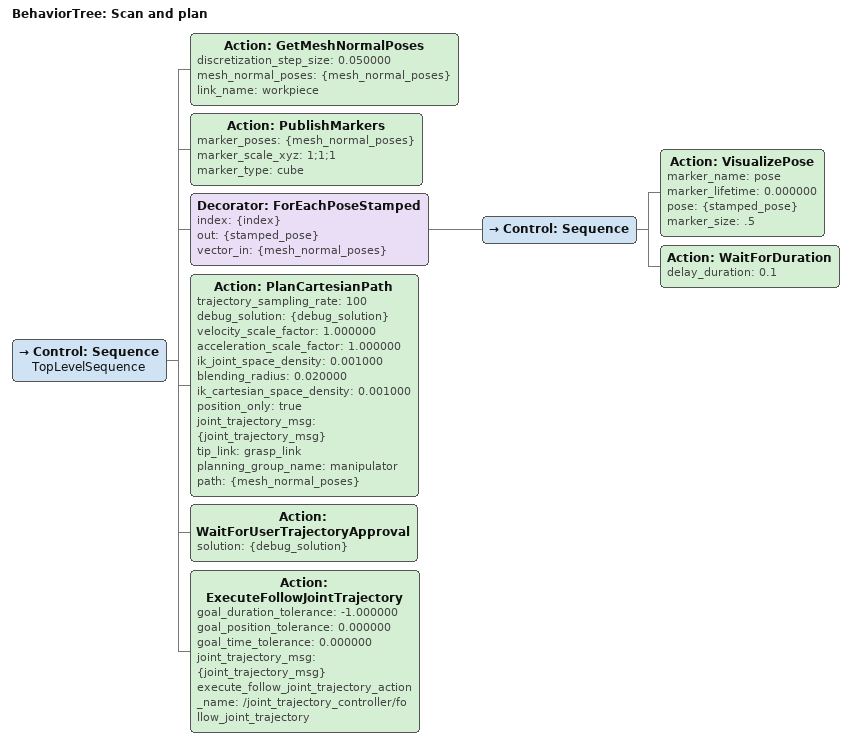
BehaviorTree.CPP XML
<?xml version="1.0" encoding="utf-8" ?>
<root BTCPP_format="4" main_tree_to_execute="Scan and plan">
  <BehaviorTree ID="Scan and plan" _description="">
    <Control ID="Sequence" name="TopLevelSequence">
      <Action
        ID="GetMeshNormalPoses"
        discretization_step_size="0.050000"
        mesh_normal_poses="{mesh_normal_poses}"
        link_name="workpiece"
      />
      <Action
        ID="PublishMarkers"
        marker_poses="{mesh_normal_poses}"
        marker_scale_xyz="1;1;1"
        marker_type="cube"
      />
      <Decorator
        ID="ForEachPoseStamped"
        index="{index}"
        out="{stamped_pose}"
        vector_in="{mesh_normal_poses}"
      >
        <Control ID="Sequence">
          <Action
            ID="VisualizePose"
            marker_name="pose"
            marker_lifetime="0.000000"
            pose="{stamped_pose}"
            marker_size=".5"
          />
          <Action ID="WaitForDuration" delay_duration="0.1" />
        </Control>
      </Decorator>
      <Action
        ID="PlanCartesianPath"
        trajectory_sampling_rate="100"
        debug_solution="{debug_solution}"
        velocity_scale_factor="1.000000"
        acceleration_scale_factor="1.000000"
        ik_joint_space_density="0.001000"
        blending_radius="0.020000"
        ik_cartesian_space_density="0.001000"
        position_only="true"
        joint_trajectory_msg="{joint_trajectory_msg}"
        tip_link="grasp_link"
        planning_group_name="manipulator"
        path="{mesh_normal_poses}"
      />
      <Action ID="WaitForUserTrajectoryApproval" solution="{debug_solution}" />
      <Action
        ID="ExecuteFollowJointTrajectory"
        goal_duration_tolerance="-1.000000"
        goal_position_tolerance="0.000000"
        goal_time_tolerance="0.000000"
        joint_trajectory_msg="{joint_trajectory_msg}"
        execute_follow_joint_trajectory_action_name="/joint_trajectory_controller/follow_joint_trajectory"
      />
    </Control>
  </BehaviorTree>
</root>
